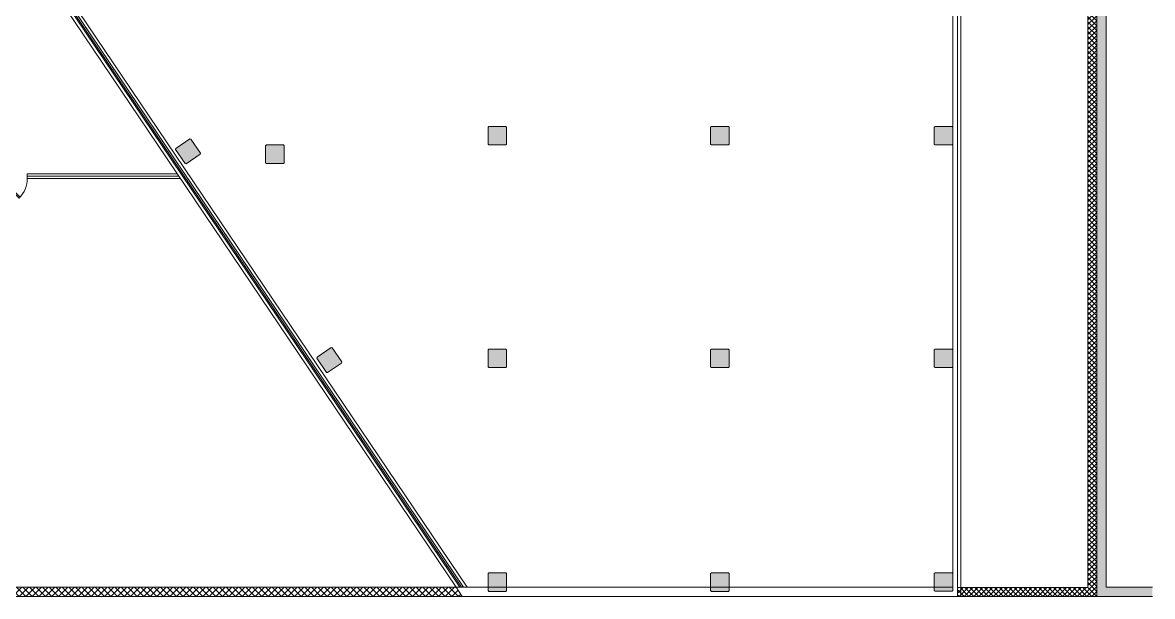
# Model space of a CAD drawing. Header units: inches. Extents: x -13 to 4331, y -638 to 2885.
# Drawn here: x 2869 to 4331, y -638 to 104 of the extents above; entities that cross this region are included whole.
import ezdxf

# ---------------------------------------------------------------- set-up
doc = ezdxf.new("R2010")
doc.units = ezdxf.units.IN
doc.header["$MEASUREMENT"] = 0
doc.linetypes.add('Demolished', pattern=[0.1875, 0.125, -0.0625])
for name, color, linetype, lineweight in [('A-DETL-THIN', 151, 'Continuous', 9), ('A-DOOR', 31, 'Demolished', 9), ('A-GLAZ', 7, 'Continuous', 9), ('A-GLAZ-MULL', 7, 'Continuous', 9), ('A-WALL', 113, 'Continuous', 13), ('A-WALL-PATT', 111, 'Continuous', 13), ('A-WALL-PRHT', 7, 'Continuous', 9), ('Chevy Chase Pavilion_3rd Floor Base_dwg', 8, 'Continuous', 9), ('NIC', 7, 'Continuous', 9), ('S-COLS', 52, 'Continuous', 13)]:
    doc.layers.add(name, color=color, linetype=linetype, lineweight=lineweight)

# ---------------------------------------------------------------- blocks, each defined once
blk = doc.blocks.new('Chevy Chase Pavilion_3rd Floor Base_dwg__U3-5518005-FIRST FLOOR DEMOLITION')
at = {"layer": 'A-DOOR', "color": 7, "linetype": 'Continuous', "flags": 128}
blk.add_lwpolyline([(0, 0), (25.5, 25.5), (26.1, 24.8), (26.7, 24.2), (1.2, -1.2)], close=True, dxfattribs=at)
at = {"layer": 'A-DOOR', "color": 7, "linetype": 'Continuous'}
blk.add_arc((0, 0), 36, 0, 45, dxfattribs=at)
blk = doc.blocks.new('Chevy Chase Pavilion_3rd Floor Base_dwg-5020009-FIRST FLOOR DEMOLITION')
at = {"layer": 'A-WALL-PATT', "lineweight": 9}
h = blk.add_hatch(color=7, dxfattribs=at)
h.paths.add_polyline_path([(4331.5, -637.8), (4331.5, -625.8), (4271.5, -625.8), (4271.5, 1919.3), (4331.5, 1919.3), (4331.5, 1931.3), (4259.6, 1931.3), (4259.5, 1931.2), (4259.5, -637.8), (4259.6, -637.6), (4259.6, -637.8), (4271.5, -637.8)], flags=0)
h.paths.add_polyline_path([(4259.6, 1931.2), (4259.6, 1931.3), (4259.6, 1931.3)], flags=0)
for points in [[(3494.6, -53.8), (3495.6, -52.8), (3495.6, -30.8), (3494.6, -29.8), (3472.6, -29.8), (3471.6, -30.8), (3471.6, -52.8), (3472.6, -53.8)], [(3782.6, -53.8), (3783.6, -52.8), (3783.6, -30.8), (3782.6, -29.8), (3760.6, -29.8), (3759.6, -30.8), (3759.6, -52.8), (3760.6, -53.8)], [(4072.1, -53.8), (4072.1, -53.8), (4073.1, -52.8), (4073.1, -30.8), (4072.1, -29.8), (4050.1, -29.8), (4049.1, -30.8), (4049.1, -52.8), (4050.1, -53.8)], [(3080.8, -78.2), (3099, -65.9), (3099.3, -64.5), (3086.9, -46.3), (3085.5, -46), (3067.3, -58.4), (3067.1, -59.8), (3079.4, -78)], [(3206.6, -77.8), (3207.6, -76.8), (3207.6, -54.8), (3206.6, -53.8), (3184.6, -53.8), (3183.6, -54.8), (3183.6, -76.8), (3184.6, -77.8)], [(3263.7, -348.2), (3281.9, -335.9), (3282.2, -334.5), (3269.8, -316.3), (3268.4, -316), (3250.2, -328.4), (3250, -329.8), (3262.3, -348)], [(3472.6, -341.8), (3494.6, -341.8), (3495.6, -340.8), (3495.6, -318.8), (3494.6, -317.8), (3472.6, -317.8), (3471.6, -318.8), (3471.6, -340.8)], [(3771.1, -341.8), (3782.6, -341.8), (3783.6, -340.8), (3783.6, -318.8), (3782.6, -317.8), (3760.6, -317.8), (3759.6, -318.8), (3759.6, -340.8), (3760.6, -341.8)], [(4072.1, -341.8), (4072.1, -341.8), (4073.1, -340.8), (4073.1, -318.8), (4072.1, -317.8), (4050.1, -317.8), (4049.1, -318.8), (4049.1, -340.8), (4050.1, -341.8)], [(3494.6, -631.3), (3495.6, -630.3), (3495.6, -608.3), (3494.6, -607.3), (3472.6, -607.3), (3471.6, -608.3), (3471.6, -630.3), (3472.6, -631.3)], [(3782.6, -631.3), (3783.6, -630.3), (3783.6, -608.3), (3782.6, -607.3), (3760.6, -607.3), (3759.6, -608.3), (3759.6, -630.3), (3760.6, -631.3)], [(4050.1, -631.2), (4072.1, -631.2), (4073.1, -630.2), (4073.1, -608.2), (4072.1, -607.2), (4050.1, -607.2), (4049.1, -608.2), (4049.1, -630.2)]]:
    blk.add_hatch(color=7, dxfattribs=at).paths.add_polyline_path(points, flags=0)
at = {"layer": 'A-WALL-PRHT'}
h = blk.add_hatch(dxfattribs=at)
h.set_pattern_fill('FP_1', color=256, style=0, pattern_type=2)
h.set_pattern_definition([(45, (1809.372, -637.787), (-3.1819805, 3.1819805), []), (135, (1809.372, -637.787), (-3.1819805, -3.1819805), [])])
h.paths.add_polyline_path([(4259.5, -637.8), (4259.6, -637.8), (4259.6, -637.6), (4259.6, -637.7)], flags=0)
h.paths.add_polyline_path([(4259.5, -637.8), (4259.5, 1931.2), (4259.6, 1931.3), (1910.5, 2868.6), (1809.4, 2615.1), (1820.1, 2610.8), (1916.9, 2853.6), (4248.1, 1923.5), (4248.1, -626.2), (4079.1, -626.2), (4079.1, -637.8), (4259.5, -637.8)], flags=0)
h.paths.add_polyline_path([(4259.6, 1931.2), (4259.6, 1931.3), (4259.6, 1931.3), (4259.6, 1931.2)], flags=0)
h = blk.add_hatch(dxfattribs=at)
h.set_pattern_fill('FP_8', color=256, style=0, pattern_type=2)
h.set_pattern_definition([(45, (2839.103, -637.787), (-4.24264, 4.24264), []), (135, (2839.103, -637.787), (-4.24264, -4.24264), [])])
h.paths.add_polyline_path([(2880.4, -637.8), (3438.2, -637.8), (3430.1, -625.7), (2839.1, -625.7), (2839.1, -637.8), (2843.2, -637.8)], flags=0)
at = {"layer": 'A-GLAZ'}
blk.add_line((2875.1, -94.2), (3071.1, -94.2), dxfattribs=at)
at = {"layer": 'A-GLAZ', "flags": 128}
blk.add_lwpolyline([(2632.7, 576.5), (2628.7, 571.7), (3437.3, -625.7)], dxfattribs=at)
at = {"layer": 'A-GLAZ-MULL', "flags": 128}
for points in [[(3434.9, -625.7), (2626.2, 571.9), (2742.1, 710.4), (3068.5, 710.4), (3068.5, 710.2)], [(3068.5, 706.7), (3068.5, 706.4), (2744, 706.4), (2631.2, 571.6), (3439.7, -625.7)], [(3073.1, -97.2), (2875.1, -97.2), (2875.1, -91.2), (3069.1, -91.2)]]:
    blk.add_lwpolyline(points, dxfattribs=at)
at = {"layer": 'A-WALL', "color": 7, "lineweight": 9}
blk.add_line((2633.8, 574.8), (3444.5, -625.7), dxfattribs=at)
at = {"layer": 'A-WALL', "color": 7, "lineweight": 9, "flags": 128}
for points in [[(1760.4, 2407.1), (2015.4, 2305.4), (2131.6, 2596.6), (4079.1, 1819.9), (4079.1, -637.8), (3438.2, -637.8), (3430.1, -625.7), (4073.1, -625.7), (4073.1, 1559.6)], [(4331.5, 1931.3), (4259.5, 1931.3), (4259.5, -637.8), (4331.5, -637.8)], [(4331.5, -625.8), (4271.5, -625.8), (4271.5, 1919.3), (4331.5, 1919.3)], [(3430.1, -625.7), (2621.6, 571.5), (2631.5, 578.2)]]:
    blk.add_lwpolyline(points, dxfattribs=at)
at = {"layer": 'A-WALL-PRHT'}
for p, q in [((3430.1, -625.7), (2839.1, -625.7)), ((3438.2, -637.8), (2839.1, -637.8))]:
    blk.add_line(p, q, dxfattribs=at)
at = {"layer": 'A-WALL-PRHT', "flags": 128}
for points in [[(4079.1, -637.8), (4259.6, -637.8), (4259.6, 1931.3), (1910.5, 2868.6), (1809.4, 2615.1)], [(1820.1, 2610.8), (1916.9, 2853.6), (4248.1, 1923.5), (4248.1, -626.2), (4079.1, -626.2)]]:
    blk.add_lwpolyline(points, dxfattribs=at)
at = {"layer": 'NIC', "flags": 128}
blk.add_lwpolyline([(408.3, -637.8), (-13.4, -15.7), (1142, 2881.3), (1809.4, 2615.1), (1910.5, 2868.6), (4259.6, 1931.3), (4259.6, -637.8)], close=True, dxfattribs=at)
at = {"layer": 'S-COLS', "color": 7, "lineweight": 9, "flags": 128}
for points in [[(3471.6, -52.8), (3472.6, -53.8), (3494.6, -53.8), (3495.6, -52.8), (3495.6, -30.8), (3494.6, -29.8), (3472.6, -29.8), (3471.6, -30.8)], [(3759.6, -52.8), (3760.6, -53.8), (3782.6, -53.8), (3783.6, -52.8), (3783.6, -30.8), (3782.6, -29.8), (3760.6, -29.8), (3759.6, -30.8)], [(4049.1, -52.8), (4050.1, -53.8), (4072.1, -53.8), (4073.1, -52.8), (4073.1, -30.8), (4072.1, -29.8), (4050.1, -29.8), (4049.1, -30.8)], [(3079.4, -78), (3080.8, -78.2), (3099, -65.9), (3099.3, -64.5), (3086.9, -46.3), (3085.5, -46), (3067.3, -58.4), (3067.1, -59.8)], [(3183.6, -76.8), (3184.6, -77.8), (3206.6, -77.8), (3207.6, -76.8), (3207.6, -54.8), (3206.6, -53.8), (3184.6, -53.8), (3183.6, -54.8)], [(3262.3, -348), (3263.7, -348.2), (3281.9, -335.9), (3282.2, -334.5), (3269.8, -316.3), (3268.4, -316), (3250.2, -328.4), (3250, -329.8)], [(3471.6, -340.8), (3472.6, -341.8), (3494.6, -341.8), (3495.6, -340.8), (3495.6, -318.8), (3494.6, -317.8), (3472.6, -317.8), (3471.6, -318.8)], [(3759.6, -340.8), (3760.6, -341.8), (3782.6, -341.8), (3783.6, -340.8), (3783.6, -318.8), (3782.6, -317.8), (3760.6, -317.8), (3759.6, -318.8)], [(4049.1, -340.8), (4050.1, -341.8), (4072.1, -341.8), (4073.1, -340.8), (4073.1, -318.8), (4072.1, -317.8), (4050.1, -317.8), (4049.1, -318.8)], [(3471.6, -630.3), (3472.6, -631.3), (3494.6, -631.3), (3495.6, -630.3), (3495.6, -608.3), (3494.6, -607.3), (3472.6, -607.3), (3471.6, -608.3)], [(3759.6, -630.3), (3760.6, -631.3), (3782.6, -631.3), (3783.6, -630.3), (3783.6, -608.3), (3782.6, -607.3), (3760.6, -607.3), (3759.6, -608.3)], [(4049.1, -630.2), (4050.1, -631.2), (4072.1, -631.2), (4073.1, -630.2), (4073.1, -608.2), (4072.1, -607.2), (4050.1, -607.2), (4049.1, -608.2)]]:
    blk.add_lwpolyline(points, close=True, dxfattribs=at)
at = {"extrusion": (0, 0, -1), "zscale": -1, "rotation": 180}
blk.add_blockref('Chevy Chase Pavilion_3rd Floor Base_dwg__U3-5518005-FIRST FLOOR DEMOLITION', (-2839.1, -97.2), dxfattribs=at)

msp = doc.modelspace()

# ---------------------------------------------------------------- linework, layer by layer
at = {"layer": 'A-DETL-THIN'}
for p, q in [((4083.5, -637.8), (4083.5, 1816.9)), ((408.3, -637.8), (4083.5, -637.8))]:
    msp.add_line(p, q, dxfattribs=at)

# ---------------------------------------------------------------- block references
at = {"layer": 'Chevy Chase Pavilion_3rd Floor Base_dwg', "color": 7}
msp.add_blockref('Chevy Chase Pavilion_3rd Floor Base_dwg-5020009-FIRST FLOOR DEMOLITION', (0, 0), dxfattribs=at)

doc.saveas('drawing.dxf')
